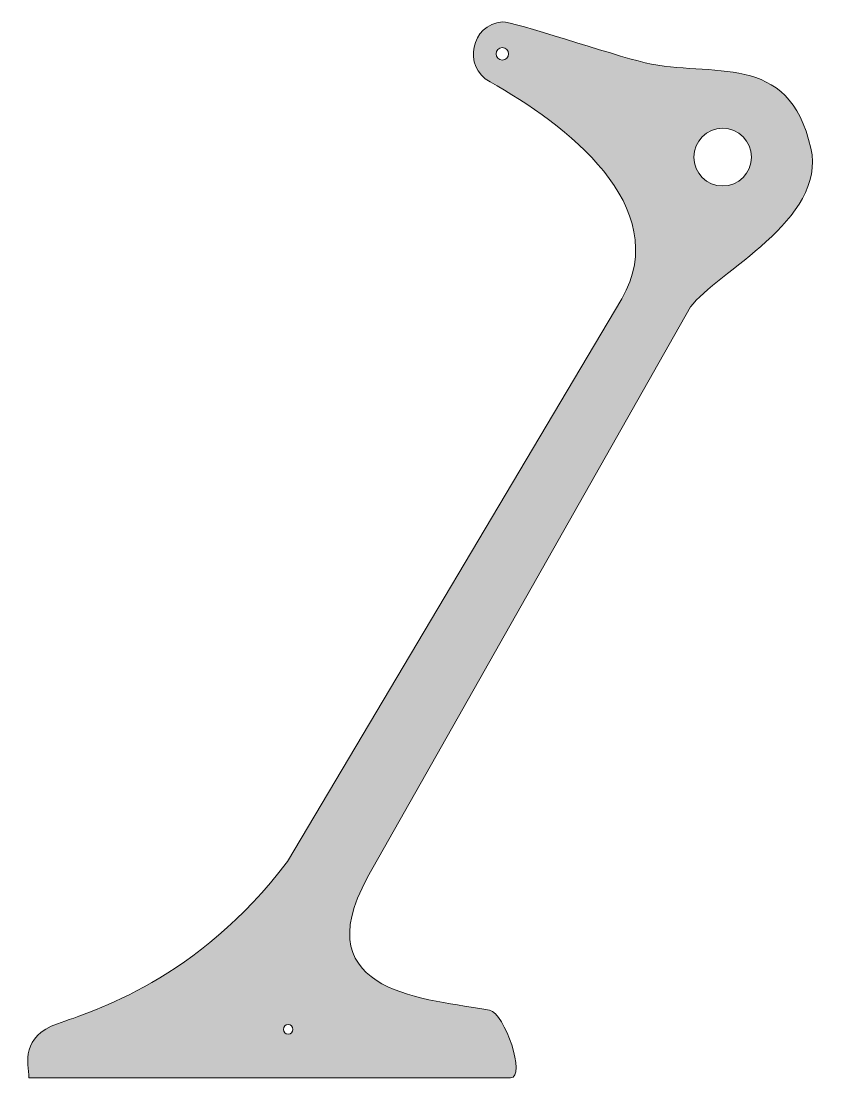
# Model space of a CAD drawing. Header units: millimetres. Extents: x 350 to 434, y -242 to -132.
import ezdxf

# ---------------------------------------------------------------- set-up
doc = ezdxf.new("R2010")
doc.units = ezdxf.units.MM
doc.header["$MEASUREMENT"] = 0
doc.layers.add('Raven', color=7, linetype='Continuous', lineweight=0)

msp = doc.modelspace()

# ---------------------------------------------------------------- hatches: boundary and pattern name
at = {"layer": 'Raven', "transparency": 33554687}
h = msp.add_hatch(color=4, dxfattribs=at)
edge = h.paths.add_edge_path()
edge.add_spline(control_points=[(422.76, -149.36), (421.11, -149.36), (419.76, -148.01), (419.76, -146.36), (419.76, -144.7), (421.11, -143.36), (422.76, -143.36), (424.42, -143.36), (425.76, -144.7), (425.76, -146.36), (425.76, -148.01), (424.42, -149.36), (422.76, -149.36)], knot_values=[0, 0, 0, 0, 1, 1, 1, 2, 2, 2, 3, 3, 3, 4, 4, 4, 4], degree=3, periodic=0)
edge = h.paths.add_edge_path()
edge.add_spline(control_points=[(377.57, -237.56), (377.3, -237.56), (377.07, -237.34), (377.07, -237.06), (377.07, -236.78), (377.3, -236.56), (377.57, -236.56), (377.85, -236.56), (378.07, -236.78), (378.07, -237.06), (378.07, -237.34), (377.85, -237.56), (377.57, -237.56)], knot_values=[0, 0, 0, 0, 1, 1, 1, 2, 2, 2, 3, 3, 3, 4, 4, 4, 4], degree=3, periodic=0)
edge = h.paths.add_edge_path()
edge.add_spline(control_points=[(399.84, -136.26), (399.48, -136.26), (399.19, -135.97), (399.19, -135.61), (399.19, -135.25), (399.48, -134.96), (399.84, -134.96), (400.2, -134.96), (400.49, -135.25), (400.49, -135.61), (400.49, -135.97), (400.2, -136.26), (399.84, -136.26)], knot_values=[0, 0, 0, 0, 1, 1, 1, 2, 2, 2, 3, 3, 3, 4, 4, 4, 4], degree=3, periodic=0)
edge = h.paths.add_edge_path()
edge.add_spline(control_points=[(431.93, -145.44), (429.65, -135.19), (421.61, -138.17), (414.69, -136.54), (411.28, -135.74), (400.94, -132.22), (399.85, -132.3), (396.57, -132.54), (395.69, -136.96), (398.57, -138.54), (406.36, -142.85), (417.74, -151.49), (412.27, -161.1), (412.27, -161.1), (377.49, -219.61), (377.49, -219.61), (368.19, -231.97), (357.19, -235.18), (353.6, -236.47), (349.8, -237.84), (350.48, -240.51), (350.62, -242.1), (350.62, -242.1), (400.69, -242.1), (400.69, -242.1), (402.37, -242.07), (400.08, -235.35), (398.51, -235.06), (392.29, -233.9), (379.13, -233.49), (385.82, -221.25), (385.82, -221.25), (419.41, -161.94), (419.41, -161.94), (422.09, -158.33), (433.59, -152.88), (431.93, -145.44)], knot_values=[0, 0, 0, 0, 1, 1, 1, 2, 2, 2, 3, 3, 3, 4, 4, 4, 5, 5, 5, 6, 6, 6, 7, 7, 7, 8, 8, 8, 9, 9, 9, 10, 10, 10, 11, 11, 11, 12, 12, 12, 12], degree=3, periodic=0)

# ---------------------------------------------------------------- linework, layer by layer
at = {"layer": 'Raven'}
for points, knots in [([(431.93, -145.44), (429.65, -135.19), (421.61, -138.17), (414.69, -136.54), (411.28, -135.74), (400.94, -132.22), (399.85, -132.3), (396.57, -132.54), (395.69, -136.96), (398.57, -138.54), (406.36, -142.85), (417.74, -151.49), (412.27, -161.1), (412.27, -161.1), (377.49, -219.61), (377.49, -219.61), (368.19, -231.97), (357.19, -235.18), (353.6, -236.47), (349.8, -237.84), (350.48, -240.51), (350.62, -242.1), (350.62, -242.1), (400.69, -242.1), (400.69, -242.1), (402.37, -242.07), (400.08, -235.35), (398.51, -235.06), (392.29, -233.9), (379.13, -233.49), (385.82, -221.25), (385.82, -221.25), (419.41, -161.94), (419.41, -161.94), (422.09, -158.33), (433.59, -152.88), (431.93, -145.44)], [0, 0, 0, 0, 1, 1, 1, 2, 2, 2, 3, 3, 3, 4, 4, 4, 5, 5, 5, 6, 6, 6, 7, 7, 7, 8, 8, 8, 9, 9, 9, 10, 10, 10, 11, 11, 11, 12, 12, 12, 12]), ([(399.84, -136.26), (399.48, -136.26), (399.19, -135.97), (399.19, -135.61), (399.19, -135.25), (399.48, -134.96), (399.84, -134.96), (400.2, -134.96), (400.49, -135.25), (400.49, -135.61), (400.49, -135.97), (400.2, -136.26), (399.84, -136.26)], [0, 0, 0, 0, 1, 1, 1, 2, 2, 2, 3, 3, 3, 4, 4, 4, 4]), ([(422.76, -149.36), (421.11, -149.36), (419.76, -148.01), (419.76, -146.36), (419.76, -144.7), (421.11, -143.36), (422.76, -143.36), (424.42, -143.36), (425.76, -144.7), (425.76, -146.36), (425.76, -148.01), (424.42, -149.36), (422.76, -149.36)], [0, 0, 0, 0, 1, 1, 1, 2, 2, 2, 3, 3, 3, 4, 4, 4, 4]), ([(377.57, -237.56), (377.3, -237.56), (377.07, -237.34), (377.07, -237.06), (377.07, -236.78), (377.3, -236.56), (377.57, -236.56), (377.85, -236.56), (378.07, -236.78), (378.07, -237.06), (378.07, -237.34), (377.85, -237.56), (377.57, -237.56)], [0, 0, 0, 0, 1, 1, 1, 2, 2, 2, 3, 3, 3, 4, 4, 4, 4])]:
    msp.add_open_spline(points, degree=3, knots=knots, dxfattribs=at)

doc.saveas('drawing.dxf')
